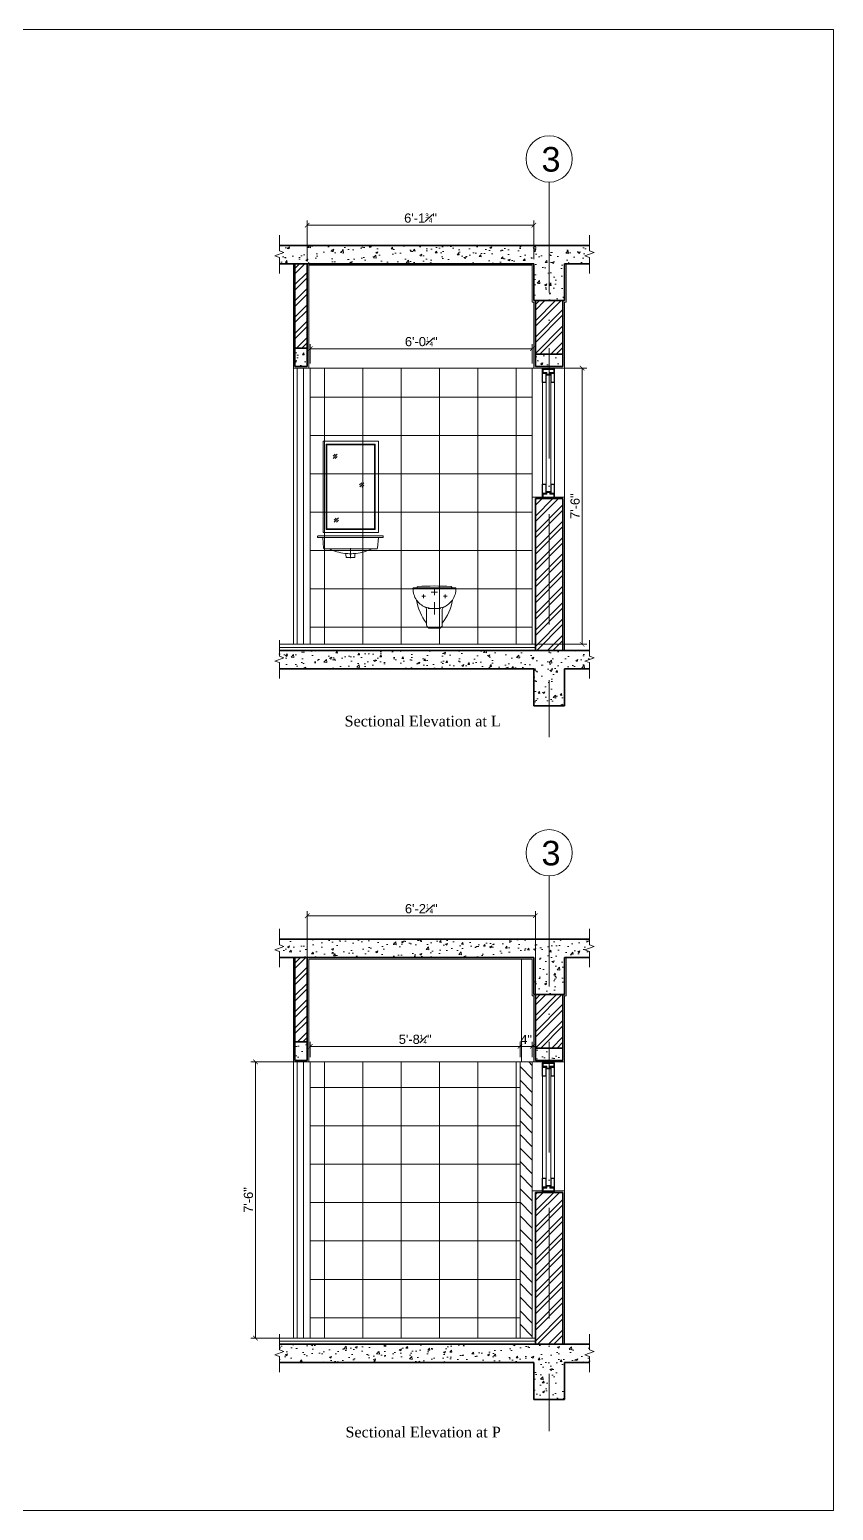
# Model space of a CAD drawing. Header units: inches. Extents: x 10755 to 33653, y -10992 to 10708.
# Drawn here: x 23144.9 to 23406.9, y 4003.5 to 4486.1 of the extents above; entities that cross this region are included whole.
import ezdxf

# ---------------------------------------------------------------- set-up
doc = ezdxf.new("R2010")
doc.units = ezdxf.units.IN
doc.header["$MEASUREMENT"] = 0
for name, pattern in [('ACAD_ISO10W100', [18, 12, -3, 0, -3]), ('AM_DIN_G_W050', [13.75, 9.75, -1.5, 1, -1.5]), ('HIDDEN', [0.375, 0.25, -0.125])]:
    doc.linetypes.add(name, pattern=pattern)
for name, color, linetype, lineweight in [('12-Dim', 4, 'Continuous', 20), ('beam in plan', 241, 'HIDDEN', 20), ('centerline', 9, 'ACAD_ISO10W100', 5), ('Dimention', 4, 'Continuous', 15), ('door', 15, 'Continuous', 18), ('fixture', 151, 'Continuous', 13), ('fixtures', 141, 'Continuous', 20), ('hatch', 33, 'Continuous', 5), ('hatch 2', 8, 'Continuous', 13), ('hatch- rcc', 252, 'Continuous', 5), ('PLASTER', 50, 'Continuous', 9), ('Text', 150, 'Continuous', 18), ('wall', 1, 'Continuous', 35)]:
    doc.layers.add(name, color=color, linetype=linetype, lineweight=lineweight)
doc.layers.add('T-TEXT', color=230, linetype='Continuous')
doc.styles.add('ATTR', font='romans.shx', dxfattribs={"width": 0.8, "height": 0.7})
doc.styles.get("Standard").update_dxf_attribs({"font": 'arial.ttf'})
doc.styles.add('suren', font='times.ttf', dxfattribs={"height": 4})
doc.dimstyles.new('s3', dxfattribs={"dimscale": 3, "dimtxt": 1, "dimasz": 0.5, "dimexe": 0.5, "dimexo": 0.5, "dimgap": 0.25, "dimtad": 1, "dimzin": 3, "dimdsep": 46, "dimlunit": 4, "dimtxsty": 'Standard', "dimblk": 'ARCHTICK', "dimcen": 0, "dimclrd": 256, "dimclre": 256, "dimclrt": 6, "dimadec": 0, "dimazin": 0, "dimtfac": 0.5, "dimtix": 1, "dimtmove": 1, "dimatfit": 3, "dimfxl": 0.5, "dimfrac": 1, "dimtolj": 1, "dimtzin": 0, "dimarcsym": 1})
pattern_1 = [(45, (-6571.457, -5913.912), (-2.6516504, 2.6516504), []), (45, (-6569.6893, -5913.912), (-2.6516504, 2.6516504), [])]
pattern_2 = [(45, (-6571.457, -5926.162), (-2.6516504, 2.6516504), []), (45, (-6569.6893, -5926.162), (-2.6516504, 2.6516504), [])]
pattern_3 = [(50, (-6571.457, -5926.162), (7.1726018, -0.6275213), [0.75, -8.25]), (355, (-6571.457, -5926.162), (-1.3875133, 7.5219213), [0.6, -6.6]), (100.451444, (-6570.8594, -5926.214), (5.7850885, 6.8944), [0.637402, -7.011421]), (46.1842, (-6571.457, -5924.162), (10.672413, -1.655193), [1.125, -12.375]), (96.63564, (-6570.568, -5924.3), (9.346619, 9.741186), [0.956103, -10.517138]), (351.18416, (-6571.457, -5924.162), (9.346619, 9.741186), [0.9, -9.9]), (21, (-6570.457, -5924.662), (5.9690705, -4.026189), [0.75, -8.25]), (326, (-6570.457, -5924.662), (2.4331533, 7.2515005), [0.6, -6.6]), (71.451445, (-6569.96, -5924.9976), (8.4022238, 3.2253115), [0.637402, -7.011421]), (37.5, (-6571.457, -5926.162), (0.12159855, 3.32893854), [0, -6.52, 0, -6.7, 0, -6.625]), (7.5, (-6571.457, -5926.162), (2.6306954, 3.9441171), [0, -3.82, 0, -6.37, 0, -2.525]), (327.5, (-6573.687, -5926.162), (5.33822436, -0.2255487), [0, -2.5, 0, -7.8, 0, -10.35]), (317.5, (-6574.687, -5926.162), (5.8318617, 1.0010498), [0, -3.25, 0, -5.18, 0, -7.35])]
pattern_4 = [(50, (-6571.457, -5913.912), (7.1726018, -0.6275213), [0.75, -8.25]), (355, (-6571.457, -5913.912), (-1.3875133, 7.5219213), [0.6, -6.6]), (100.451444, (-6570.8594, -5913.964), (5.7850885, 6.8944), [0.637402, -7.011421]), (46.1842, (-6571.457, -5911.912), (10.672413, -1.655193), [1.125, -12.375]), (96.63564, (-6570.568, -5912.05), (9.346619, 9.741186), [0.956103, -10.517138]), (351.18416, (-6571.457, -5911.912), (9.346619, 9.741186), [0.9, -9.9]), (21, (-6570.457, -5912.412), (5.9690705, -4.026189), [0.75, -8.25]), (326, (-6570.457, -5912.412), (2.4331533, 7.2515005), [0.6, -6.6]), (71.451445, (-6569.96, -5912.7475), (8.4022238, 3.2253115), [0.637402, -7.011421]), (37.5, (-6571.457, -5913.912), (0.12159855, 3.32893854), [0, -6.52, 0, -6.7, 0, -6.625]), (7.5, (-6571.457, -5913.912), (2.6306954, 3.9441171), [0, -3.82, 0, -6.37, 0, -2.525]), (327.5, (-6573.687, -5913.912), (5.33822436, -0.2255487), [0, -2.5, 0, -7.8, 0, -10.35]), (317.5, (-6574.687, -5913.912), (5.8318617, 1.0010498), [0, -3.25, 0, -5.18, 0, -7.35])]
pattern_5 = [(90, (-6571.457, -5896.172), (-12.5, 3e-15), []), (180, (-6571.457, -5896.172), (-3e-15, -12.5), [])]

# ---------------------------------------------------------------- blocks, each defined once
blk = doc.blocks.new('frame')
at = {"layer": 'door'}
h = blk.add_hatch(color=256, dxfattribs=at)
h.paths.add_polyline_path([(2, 4.4), (0.75, 4.4), (0.75, 1.4), (2, 1.4)])
h.paths.add_polyline_path([(1.875, 1.525), (0.875, 1.525), (0.875, 4.275), (1.875, 4.275)], flags=16)
h.paths.add_polyline_path([(-0.75, 4.4), (-2, 4.4), (-2, 1.4), (-0.75, 1.4), (-0.75, 2)])
h.paths.add_polyline_path([(-0.875, 1.525), (-1.875, 1.525), (-1.875, 4.275), (-0.875, 4.275)], flags=16)
h = blk.add_hatch(color=256, dxfattribs=at)
h.paths.add_polyline_path([(0.75, 2), (-0.75, 2), (-0.75, 1.4), (-2, 1.4), (-2, 0), (-1.5, 0), (1.5, 0), (2, 0), (2, 1.4), (0.75, 1.4)])
h.paths.add_polyline_path([(0.5, 1.75), (0.5, 1.15), (1.75, 1.15), (1.75, 0.25), (1.5, 0.25), (-1.5, 0.25), (-1.75, 0.25), (-1.75, 1.15), (-0.5, 1.15), (-0.5, 1.75)], flags=16)
for points in [[(-0.75, 1.4), (-2, 1.4), (-2, 4.4), (-0.75, 4.4)], [(-0.875, 1.525), (-1.875, 1.525), (-1.875, 4.275), (-0.875, 4.275)], [(1.5, 0.25), (1.75, 0.25), (1.75, 1.15), (0.5, 1.15), (0.5, 1.75), (-0.5, 1.75), (-0.5, 1.15), (-1.75, 1.15), (-1.75, 0.25), (-1.5, 0.25)], [(0.75, 1.4), (2, 1.4), (2, 4.4), (0.75, 4.4)], [(0.875, 1.525), (1.875, 1.525), (1.875, 4.275), (0.875, 4.275)]]:
    blk.add_lwpolyline(points, close=True, dxfattribs=at)
blk.add_lwpolyline([(1.5, 0), (1.5, 0), (1.5, 0), (2, 0), (2, 1.4), (2, 1.4), (2, 1.4), (0.75, 1.4), (0.75, 2), (-0.75, 2), (-0.75, 1.4), (-2, 1.4), (-2, 1.4), (-2, 1.4), (-2, 0), (-1.5, 0), (-1.5, 0), (1.5, 0)], dxfattribs=at)
blk = doc.blocks.new('_ArchTick')
at = {"color": 0, "const_width": 0.15}
blk.add_lwpolyline([(-0.5, -0.5), (0.5, 0.5)], dxfattribs=at)
blk = doc.blocks.new('*D2021')
at = {"layer": 'Defpoints', "color": 0, "transparency": 16777216}
for p in [(9388.19, 6527.91), (9388.19, 6493.01), (9462.54, 6493.01)]:
    blk.add_point(p, dxfattribs=at)
at = {"layer": 'Dimention', "lineweight": -2, "transparency": 16777216}
for p, q in [((9388.19, 6494.51), (9388.19, 6529.41)), ((9462.54, 6494.51), (9462.54, 6529.41)), ((9462.54, 6527.91), (9388.19, 6527.91))]:
    blk.add_line(p, q, dxfattribs=at)
at = {"layer": 'Dimention', "lineweight": -2, "transparency": 16777216, "xscale": 1.5, "yscale": 1.5, "zscale": 1.5, "rotation": 180}
blk.add_blockref('_ArchTick', (9388.19, 6527.91), dxfattribs=at)
at = {"layer": 'Dimention', "lineweight": -2, "transparency": 16777216, "xscale": 1.5, "yscale": 1.5, "zscale": 1.5}
blk.add_blockref('_ArchTick', (9462.54, 6527.91), dxfattribs=at)
at = {"layer": 'Dimention', "color": 6, "transparency": 16777216, "insert": (9425.36, 6530.19), "char_height": 3, "attachment_point": 5}
blk.add_mtext('\\A1;6\'-2{\\H0.500000x;\\S1#4;}"', dxfattribs=at)
blk = doc.blocks.new('*D2022')
at = {"layer": 'Defpoints', "color": 0, "transparency": 16777216}
for p in [(9457.54, 6485.35), (9389.19, 6480.28), (9457.54, 6480.28)]:
    blk.add_point(p, dxfattribs=at)
at = {"layer": 'Dimention', "lineweight": -2, "transparency": 16777216}
for p, q in [((9389.19, 6481.78), (9389.19, 6486.85)), ((9389.19, 6485.35), (9457.54, 6485.35)), ((9457.54, 6481.78), (9457.54, 6486.85))]:
    blk.add_line(p, q, dxfattribs=at)
at = {"layer": 'Dimention', "lineweight": -2, "transparency": 16777216, "xscale": 1.5, "yscale": 1.5, "zscale": 1.5, "rotation": 180}
blk.add_blockref('_ArchTick', (9389.19, 6485.35), dxfattribs=at)
at = {"layer": 'Dimention', "lineweight": -2, "transparency": 16777216, "xscale": 1.5, "yscale": 1.5, "zscale": 1.5}
blk.add_blockref('_ArchTick', (9457.54, 6485.35), dxfattribs=at)
at = {"layer": 'Dimention', "color": 6, "transparency": 16777216, "insert": (9423.36, 6487.63), "char_height": 3, "attachment_point": 5}
blk.add_mtext('\\A1;5\'-8{\\H0.500000x;\\S1#4;}"', dxfattribs=at)
blk = doc.blocks.new('*D2023')
at = {"layer": 'Defpoints', "color": 0, "transparency": 16777216}
for p in [(9461.54, 6485.35), (9457.54, 6480.28), (9461.54, 6480.28)]:
    blk.add_point(p, dxfattribs=at)
at = {"layer": 'Dimention', "lineweight": -2, "transparency": 16777216}
for p, q in [((9457.54, 6485.35), (9456.04, 6485.35)), ((9457.54, 6481.78), (9457.54, 6486.85)), ((9457.54, 6485.35), (9461.54, 6485.35)), ((9461.54, 6481.78), (9461.54, 6486.85)), ((9461.54, 6485.35), (9463.04, 6485.35))]:
    blk.add_line(p, q, dxfattribs=at)
at = {"layer": 'Dimention', "lineweight": -2, "transparency": 16777216, "xscale": 1.5, "yscale": 1.5, "zscale": 1.5}
blk.add_blockref('_ArchTick', (9457.54, 6485.35), dxfattribs=at)
at = {"layer": 'Dimention', "lineweight": -2, "transparency": 16777216, "xscale": 1.5, "yscale": 1.5, "zscale": 1.5, "rotation": 180}
blk.add_blockref('_ArchTick', (9461.54, 6485.35), dxfattribs=at)
at = {"layer": 'Dimention', "color": 6, "transparency": 16777216, "insert": (9459.54, 6487.6), "char_height": 3, "attachment_point": 5}
blk.add_mtext('\\A1;4"', dxfattribs=at)
blk = doc.blocks.new('*D2024')
at = {"layer": 'Defpoints', "color": 0, "transparency": 16777216}
for p in [(9389.19, 6480.28), (9371.33, 6390.28), (9389.19, 6390.28)]:
    blk.add_point(p, dxfattribs=at)
at = {"layer": 'Dimention', "lineweight": -2, "transparency": 16777216}
for p, q in [((9387.69, 6480.28), (9369.83, 6480.28)), ((9371.33, 6480.28), (9371.33, 6390.28)), ((9387.69, 6390.28), (9369.83, 6390.28))]:
    blk.add_line(p, q, dxfattribs=at)
at = {"layer": 'Dimention', "lineweight": -2, "transparency": 16777216, "xscale": 1.5, "yscale": 1.5, "zscale": 1.5}
for p, rotation in [((9371.33, 6480.28), 90), ((9371.33, 6390.28), 270)]:
    blk.add_blockref('_ArchTick', p, dxfattribs=dict(at, rotation=rotation))
at = {"layer": 'Dimention', "color": 6, "transparency": 16777216, "insert": (9369.04, 6435.28), "char_height": 3, "attachment_point": 5, "rotation": 90}
blk.add_mtext('\\A1;7\'-6"', dxfattribs=at)
blk = doc.blocks.new('*D2042')
at = {"layer": 'Defpoints', "color": 0, "transparency": 16777216}
for p in [(9388.19, 6752.94), (9388.19, 6740.37), (9462.04, 6740.37)]:
    blk.add_point(p, dxfattribs=at)
at = {"layer": 'Dimention', "lineweight": -2, "transparency": 16777216}
for p, q in [((9388.19, 6741.87), (9388.19, 6754.44)), ((9462.04, 6752.94), (9388.19, 6752.94)), ((9462.04, 6741.87), (9462.04, 6754.44))]:
    blk.add_line(p, q, dxfattribs=at)
at = {"layer": 'Dimention', "lineweight": -2, "transparency": 16777216, "xscale": 1.5, "yscale": 1.5, "zscale": 1.5, "rotation": 180}
blk.add_blockref('_ArchTick', (9388.19, 6752.94), dxfattribs=at)
at = {"layer": 'Dimention', "lineweight": -2, "transparency": 16777216, "xscale": 1.5, "yscale": 1.5, "zscale": 1.5}
blk.add_blockref('_ArchTick', (9462.04, 6752.94), dxfattribs=at)
at = {"layer": 'Dimention', "color": 6, "transparency": 16777216, "insert": (9425.11, 6755.24), "char_height": 3, "attachment_point": 5}
blk.add_mtext('\\A1;6\'-1{\\H0.500000x;\\S3#4;}"', dxfattribs=at)
blk = doc.blocks.new('*D2043')
at = {"layer": 'Defpoints', "color": 0, "transparency": 16777216}
for p in [(9461.54, 6712.7), (9389.19, 6706.37), (9461.54, 6706.37)]:
    blk.add_point(p, dxfattribs=at)
at = {"layer": 'Dimention', "lineweight": -2, "transparency": 16777216}
for p, q in [((9389.19, 6707.87), (9389.19, 6714.2)), ((9389.19, 6712.7), (9461.54, 6712.7)), ((9461.54, 6707.87), (9461.54, 6714.2))]:
    blk.add_line(p, q, dxfattribs=at)
at = {"layer": 'Dimention', "lineweight": -2, "transparency": 16777216, "xscale": 1.5, "yscale": 1.5, "zscale": 1.5, "rotation": 180}
blk.add_blockref('_ArchTick', (9389.19, 6712.7), dxfattribs=at)
at = {"layer": 'Dimention', "lineweight": -2, "transparency": 16777216, "xscale": 1.5, "yscale": 1.5, "zscale": 1.5}
blk.add_blockref('_ArchTick', (9461.54, 6712.7), dxfattribs=at)
at = {"layer": 'Dimention', "color": 6, "transparency": 16777216, "insert": (9425.36, 6714.99), "char_height": 3, "attachment_point": 5}
blk.add_mtext('\\A1;6\'-0{\\H0.500000x;\\S1#4;}"', dxfattribs=at)
blk = doc.blocks.new('*D2044')
at = {"layer": 'Defpoints', "color": 0, "transparency": 16777216}
for p in [(9461.54, 6706.37), (9461.54, 6616.37), (9477.77, 6616.37)]:
    blk.add_point(p, dxfattribs=at)
at = {"layer": 'Dimention', "lineweight": -2, "transparency": 16777216}
for p, q in [((9463.04, 6706.37), (9479.27, 6706.37)), ((9477.77, 6706.37), (9477.77, 6616.37)), ((9463.04, 6616.37), (9479.27, 6616.37))]:
    blk.add_line(p, q, dxfattribs=at)
at = {"layer": 'Dimention', "lineweight": -2, "transparency": 16777216, "xscale": 1.5, "yscale": 1.5, "zscale": 1.5}
for p, rotation in [((9477.77, 6706.37), 90), ((9477.77, 6616.37), 270)]:
    blk.add_blockref('_ArchTick', p, dxfattribs=dict(at, rotation=rotation))
at = {"layer": 'Dimention', "color": 6, "transparency": 16777216, "insert": (9475.49, 6661.37), "char_height": 3, "attachment_point": 5, "rotation": 90}
blk.add_mtext('\\A1;7\'-6"', dxfattribs=at)
blk = doc.blocks.new('A$C51BE29FE')
for p, q in [((0, 0), (462, 0)), ((55, -95), (408, -95))]:
    blk.add_line(p, q)
at = {"color": 4, "linetype": 'AM_DIN_G_W050', "ltscale": 2}
blk.add_line((231, -90), (231, -171), dxfattribs=at)
blk.add_lwpolyline([(462, 0), (504, 0), (504, 8, 0.414214), (497, 15), (-34, 15, 0.414214), (-41, 8), (-41, 0), (0, 0), (8, -89, 0.388879), (15, -95), (55, -95, 0.08326), (185, -132, -0.381335), (194, -142), (196, -165), (267, -165), (269, -142, -0.381335), (278, -132, 0.08326), (408, -95), (448, -95, 0.388879), (455, -89)], format="xyb", close=True)
for start, end in [(263.4944, 270), (270, 276.5056)]:
    blk.add_arc((231, 274), 409, start, end)
blk = doc.blocks.new('A$C4DD00FE1')
at = {"color": 4, "linetype": 'AM_DIN_G_W050', "ltscale": 2}
for p, q in [((-4.13, -3.35), (-2.95, -3.35)), ((-3.54, -3.94), (-3.54, -2.76)), ((-1.02, -1.97), (1.02, -1.97)), ((0, -2.99), (0, -1.04)), ((2.95, -3.35), (4.13, -3.35)), ((3.54, -3.94), (3.54, -2.76)), ((-2.01, -7.28), (2.01, -7.28))]:
    blk.add_line(p, q, dxfattribs=at)
at = {"layer": 'fixture'}
for p, q in [((-5.63, -0.59), (5.63, -0.59)), ((-2.56, -7.57), (-2.56, -12.09)), ((0, -5.28), (0, -9.29)), ((2.56, -7.57), (2.56, -12.09))]:
    blk.add_line(p, q, dxfattribs=at)
blk.add_lwpolyline([(5.84, -4.57, 0.156587), (6.99, -0.79), (6.99, -0.75, 0.414214), (6.83, -0.59), (5.63, -0.59), (5.63, -0.38, 0.394544), (5.45, -0.18, 0.033822), (-5.45, -0.18, 0.394544), (-5.63, -0.38), (-5.63, -0.59), (-6.83, -0.59, 0.414214), (-6.99, -0.75), (-6.99, -0.79, 0.156587), (-5.84, -4.57, 0.133241), (-2.56, -12.09), (-2.56, -12.6, 0.414214), (-1.38, -13.78), (1.38, -13.78, 0.414214), (2.56, -12.6), (2.56, -12.09, 0.133241)], format="xyb", close=True, dxfattribs=at)
for centre, radius, start, end in [((-0.53, -0.9), 6.46, 214.6323, 247.1218), ((0.53, -0.9), 6.46, 292.8782, 325.3677), ((-1.63, -3.32), 3.8, 246.4661, 268.4221), ((-3.35, -7.57), 0.787, 0, 67.1218), ((1.63, -3.32), 3.8, 271.5779, 293.5339), ((3.35, -7.57), 0.787, 112.8782, 180)]:
    blk.add_arc(centre, radius, start, end, dxfattribs=at)
blk = doc.blocks.new('A$C73A77BFC')
at = {"layer": 'hatch'}
h = blk.add_hatch(dxfattribs=at)
h.set_pattern_fill('ANSI37', color=256, scale=100, angle=45)
h.set_pattern_definition(pattern_5)
h.paths.add_polyline_path([(2890.08, 810.194), (2817.728, 810.194), (2817.728, 720.194), (2890.08, 720.194)])
h = blk.add_hatch(dxfattribs=at)
h.set_pattern_fill('ANSI37', color=256, scale=100, angle=45)
h.set_pattern_definition(pattern_5)
h.paths.add_polyline_path([(2886.08, 584.106), (2817.728, 584.106), (2817.728, 494.106), (2886.08, 494.106)])
h = blk.add_hatch(dxfattribs=at)
h.set_pattern_fill('ANSI31', color=256, scale=25, angle=90)
h.set_pattern_definition([(135, (-6571.457, -5913.912), (-2.2097087, -2.2097087), [])])
h.paths.add_polyline_path([(2890.08, 584.106), (2886.08, 584.106), (2886.08, 494.106), (2890.08, 494.106)])
at = {"layer": 'hatch 2', "linetype": 'Continuous', "ltscale": 30}
h = blk.add_hatch(dxfattribs=at)
h.set_pattern_fill('ANSI32', color=256, scale=10, style=0)
h.set_pattern_definition(pattern_2)
h.paths.add_polyline_path([(2812.728, 816.694), (2816.728, 816.694), (2816.728, 844.194), (2812.728, 844.194)])
h = blk.add_hatch(dxfattribs=at)
h.set_pattern_fill('ANSI32', color=256, scale=10, style=0)
h.set_pattern_definition(pattern_2)
h.paths.add_polyline_path([(2900.08, 832.194), (2891.08, 832.194), (2891.08, 814.694), (2900.08, 814.694)])
h = blk.add_hatch(dxfattribs=at)
h.set_pattern_fill('ANSI32', color=256, scale=10, style=0)
h.set_pattern_definition(pattern_2)
h.paths.add_polyline_path([(2891.08, 718.194), (2900.08, 718.194), (2900.08, 767.694), (2891.08, 767.694)])
h = blk.add_hatch(dxfattribs=at)
h.set_pattern_fill('ANSI32', color=256, scale=10, style=0)
h.set_pattern_definition(pattern_1)
h.paths.add_polyline_path([(2812.728, 590.606), (2816.728, 590.606), (2816.728, 618.106), (2812.728, 618.106)])
h = blk.add_hatch(dxfattribs=at)
h.set_pattern_fill('ANSI32', color=256, scale=10, style=0)
h.set_pattern_definition(pattern_1)
h.paths.add_polyline_path([(2900.08, 606.106), (2891.08, 606.106), (2891.08, 588.606), (2900.08, 588.606)])
h = blk.add_hatch(dxfattribs=at)
h.set_pattern_fill('ANSI32', color=256, scale=10, style=0)
h.set_pattern_definition(pattern_1)
h.paths.add_polyline_path([(2891.08, 492.106), (2900.08, 492.106), (2900.08, 541.606), (2891.08, 541.606)])
at = {"layer": 'hatch- rcc'}
h = blk.add_hatch(dxfattribs=at)
h.set_pattern_fill('AR-CONC', color=256, style=0)
h.set_pattern_definition(pattern_3)
h.paths.add_polyline_path([(2908.728, 846.211), (2907.244, 846.751), (2910.211, 847.831), (2908.728, 848.371), (2908.728, 850.194), (2807.641, 850.194), (2807.641, 848.371), (2809.125, 847.831), (2806.158, 846.751), (2807.641, 846.211), (2807.641, 844.194), (2890.58, 844.194), (2890.58, 832.194), (2900.58, 832.194), (2900.58, 844.194), (2901.08, 844.194), (2908.728, 844.194)])
h = blk.add_hatch(dxfattribs=at)
h.set_pattern_fill('AR-CONC', color=256, style=0)
h.set_pattern_definition(pattern_3)
h.paths.add_polyline_path([(2816.728, 816.694), (2812.728, 816.694), (2812.728, 810.694), (2816.728, 810.694)])
h = blk.add_hatch(dxfattribs=at)
h.set_pattern_fill('AR-CONC', color=256, style=0)
h.set_pattern_definition(pattern_3)
h.paths.add_polyline_path([(2891.08, 814.694), (2891.08, 810.694), (2900.08, 810.694), (2900.08, 814.694)])
h = blk.add_hatch(dxfattribs=at)
h.set_pattern_fill('AR-CONC', color=256, style=0)
h.set_pattern_definition(pattern_3)
h.paths.add_polyline_path([(2900.58, 712.194), (2908.728, 712.194), (2908.728, 714.211), (2907.244, 714.751), (2910.211, 715.831), (2908.728, 716.371), (2908.728, 718.194), (2807.641, 718.194), (2807.641, 716.371), (2809.125, 715.831), (2806.158, 714.751), (2807.641, 714.211), (2807.641, 712.194), (2890.58, 712.194), (2890.58, 700.194), (2900.58, 700.194)])
h = blk.add_hatch(dxfattribs=at)
h.set_pattern_fill('AR-CONC', color=256, style=0)
h.set_pattern_definition(pattern_4)
h.paths.add_polyline_path([(2900.58, 618.106), (2908.728, 618.106), (2908.728, 620.124), (2907.244, 620.664), (2910.211, 621.744), (2908.728, 622.284), (2908.728, 624.106), (2807.641, 624.106), (2807.641, 622.284), (2809.125, 621.744), (2806.158, 620.664), (2807.641, 620.124), (2807.641, 618.106), (2890.58, 618.106), (2890.58, 606.106), (2900.58, 606.106)])
h = blk.add_hatch(dxfattribs=at)
h.set_pattern_fill('AR-CONC', color=256, style=0)
h.set_pattern_definition(pattern_4)
h.paths.add_polyline_path([(2812.728, 584.606), (2816.728, 584.606), (2816.728, 590.606), (2812.728, 590.606)])
h = blk.add_hatch(dxfattribs=at)
h.set_pattern_fill('AR-CONC', color=256, style=0)
h.set_pattern_definition(pattern_4)
h.paths.add_polyline_path([(2891.08, 588.606), (2891.08, 584.606), (2900.08, 584.606), (2900.08, 588.606)])
h = blk.add_hatch(dxfattribs=at)
h.set_pattern_fill('AR-CONC', color=256, style=0)
h.set_pattern_definition(pattern_4)
h.paths.add_polyline_path([(2807.641, 492.106), (2807.641, 490.284), (2809.125, 489.744), (2806.158, 488.664), (2807.641, 488.124), (2807.641, 486.106), (2890.58, 486.106), (2890.58, 474.106), (2900.58, 474.106), (2900.58, 486.106), (2908.728, 486.106), (2908.728, 488.124), (2907.244, 488.664), (2910.211, 489.744), (2908.728, 490.284), (2908.728, 492.106)])
at = {"layer": '12-Dim', "linetype": 'Continuous'}
for points in [[(2807.641, 853.53), (2807.641, 848.371), (2809.125, 847.831), (2806.158, 846.751), (2807.641, 846.211), (2807.641, 841.071)], [(2908.728, 853.53), (2908.728, 848.371), (2910.211, 847.831), (2907.244, 846.751), (2908.728, 846.211), (2908.728, 841.071)], [(2807.641, 721.53), (2807.641, 716.371), (2809.125, 715.831), (2806.158, 714.751), (2807.641, 714.211), (2807.641, 709.071)], [(2908.728, 721.53), (2908.728, 716.371), (2910.211, 715.831), (2907.244, 714.751), (2908.728, 714.211), (2908.728, 709.071)], [(2807.641, 627.442), (2807.641, 622.284), (2809.125, 621.744), (2806.158, 620.664), (2807.641, 620.124), (2807.641, 614.983)], [(2908.728, 627.442), (2908.728, 622.284), (2910.211, 621.744), (2907.244, 620.664), (2908.728, 620.124), (2908.728, 614.983)], [(2807.641, 495.442), (2807.641, 490.284), (2809.125, 489.744), (2806.158, 488.664), (2807.641, 488.124), (2807.641, 482.983)], [(2908.728, 495.442), (2908.728, 490.284), (2910.211, 489.744), (2907.244, 488.664), (2908.728, 488.124), (2908.728, 482.983)]]:
    blk.add_lwpolyline(points, dxfattribs=at)
at = {"layer": 'centerline', "ltscale": 3}
for p, q in [((2895.58, 870.798), (2895.58, 689.885)), ((2895.58, 644.71), (2895.58, 463.797))]:
    blk.add_line(p, q, dxfattribs=at)
at = {"layer": 'centerline', "linetype": 'Continuous'}
for centre in [(2895.58, 878.342), (2895.58, 652.254)]:
    blk.add_circle(centre, 7.544, dxfattribs=at)
at = {"layer": 'Dimention'}
for p, q in [((2825.146, 781.477), (2825.8, 782.131)), ((2825.165, 780.788), (2826.526, 782.15)), ((2825.853, 780.77), (2826.508, 781.424)), ((2833.818, 772.153), (2834.472, 772.807)), ((2833.837, 771.464), (2835.198, 772.826)), ((2834.525, 771.446), (2835.179, 772.1)), ((2825.516, 760.698), (2826.17, 761.352)), ((2825.535, 760.01), (2826.896, 761.371)), ((2826.223, 759.991), (2826.877, 760.645))]:
    blk.add_line(p, q, dxfattribs=at)
blk.add_lwpolyline([(1940.423, 920.501), (2988.202, 920.501), (2988.202, 437.965), (1940.423, 437.965)], close=True, dxfattribs=at)
at = {"layer": 'door'}
for p, q in [((2813.478, 810.194), (2813.478, 720.194)), ((2815.478, 810.194), (2815.478, 720.194)), ((2893.455, 805.669), (2893.455, 772.344)), ((2894.58, 805.544), (2894.58, 772.344)), ((2896.08, 805.544), (2896.08, 772.344)), ((2897.33, 805.544), (2897.33, 772.344)), ((2813.478, 584.106), (2813.478, 494.106)), ((2815.478, 584.106), (2815.478, 494.106)), ((2893.455, 579.581), (2893.455, 546.256)), ((2894.58, 579.456), (2894.58, 546.256)), ((2896.08, 579.456), (2896.08, 546.256)), ((2897.33, 579.456), (2897.33, 546.256))]:
    blk.add_line(p, q, dxfattribs=at)
at = {"layer": 'fixtures', "ltscale": 25}
for points in [[(2839.906, 756.594), (2821.915, 756.594), (2821.915, 786.39), (2839.906, 786.39)], [(2838.906, 757.594), (2822.915, 757.594), (2822.915, 785.39), (2838.906, 785.39)], [(2838.706, 757.794), (2823.115, 757.794), (2823.115, 785.19), (2838.706, 785.19)]]:
    blk.add_lwpolyline(points, close=True, dxfattribs=at)
at = {"layer": 'PLASTER', "linetype": 'Continuous', "ltscale": 30}
for p, q in [((2812.228, 810.194), (2812.228, 844.194)), ((2817.228, 843.694), (2817.228, 810.194)), ((2890.08, 843.694), (2817.228, 843.694)), ((2890.08, 843.694), (2890.08, 831.694)), ((2901.08, 844.194), (2901.08, 831.694)), ((2890.58, 831.694), (2890.08, 831.694)), ((2890.58, 831.694), (2890.58, 810.194)), ((2900.58, 831.694), (2900.58, 810.194)), ((2901.08, 831.694), (2900.58, 831.694)), ((2816.728, 810.194), (2812.228, 810.194)), ((2812.228, 810.194), (2812.228, 720.194)), ((2891.08, 810.194), (2816.728, 810.194)), ((2817.228, 810.194), (2817.728, 810.194)), ((2817.728, 810.194), (2817.728, 720.194)), ((2890.08, 810.194), (2890.08, 720.194)), ((2890.58, 810.194), (2890.08, 810.194)), ((2891.08, 810.194), (2900.58, 810.194)), ((2900.58, 768.194), (2900.58, 810.194)), ((2890.08, 768.194), (2900.58, 768.194)), ((2900.58, 768.194), (2900.58, 718.194)), ((2891.08, 720.194), (2807.641, 720.194)), ((2891.08, 719.194), (2807.641, 719.194)), ((2812.228, 584.106), (2812.228, 618.106)), ((2901.08, 618.106), (2901.08, 605.606)), ((2890.08, 617.606), (2817.228, 617.606)), ((2817.228, 617.606), (2817.228, 584.106)), ((2886.58, 617.606), (2886.58, 584.106)), ((2890.08, 617.606), (2890.08, 605.606)), ((2890.58, 605.606), (2890.08, 605.606)), ((2890.58, 605.606), (2890.58, 584.106)), ((2901.08, 605.606), (2900.58, 605.606)), ((2900.58, 605.606), (2900.58, 584.106)), ((2816.728, 584.106), (2812.228, 584.106)), ((2812.228, 584.106), (2812.228, 494.106)), ((2891.08, 584.106), (2816.728, 584.106)), ((2817.228, 584.106), (2817.728, 584.106)), ((2817.728, 584.106), (2817.728, 494.106)), ((2886.08, 584.106), (2886.08, 494.106)), ((2890.08, 584.106), (2890.08, 494.106)), ((2890.58, 584.106), (2890.08, 584.106)), ((2890.58, 584.106), (2890.08, 584.106)), ((2891.08, 584.106), (2900.58, 584.106)), ((2900.58, 542.106), (2900.58, 584.106)), ((2890.08, 542.106), (2900.58, 542.106)), ((2900.58, 542.106), (2900.58, 492.106)), ((2891.08, 494.106), (2807.641, 494.106)), ((2891.08, 493.106), (2807.641, 493.106))]:
    blk.add_line(p, q, dxfattribs=at)
at = {"layer": 'wall', "linetype": 'Continuous', "ltscale": 30}
for p, q in [((2908.728, 850.194), (2807.641, 850.194)), ((2890.58, 844.194), (2807.641, 844.194)), ((2812.728, 810.694), (2812.728, 844.194)), ((2816.728, 810.694), (2816.728, 844.194)), ((2890.58, 844.194), (2890.58, 832.194)), ((2900.58, 844.194), (2900.58, 832.194)), ((2908.728, 844.194), (2900.58, 844.194)), ((2900.58, 832.194), (2890.58, 832.194)), ((2891.08, 832.194), (2891.08, 810.694)), ((2900.08, 832.194), (2900.08, 810.694)), ((2816.728, 816.694), (2812.728, 816.694)), ((2816.728, 810.694), (2812.728, 810.694)), ((2891.08, 814.694), (2900.08, 814.694)), ((2891.08, 810.694), (2900.08, 810.694)), ((2891.08, 767.694), (2891.08, 718.194)), ((2891.08, 767.694), (2900.08, 767.694)), ((2900.08, 767.694), (2900.08, 718.194)), ((2908.728, 718.194), (2807.641, 718.194)), ((2890.58, 712.194), (2807.641, 712.194)), ((2890.58, 712.194), (2890.58, 700.194)), ((2908.728, 712.194), (2900.58, 712.194)), ((2900.58, 712.194), (2900.58, 700.194)), ((2900.58, 700.194), (2890.58, 700.194)), ((2908.728, 624.106), (2807.641, 624.106)), ((2890.58, 618.106), (2807.641, 618.106)), ((2812.728, 584.606), (2812.728, 618.106)), ((2816.728, 584.606), (2816.728, 618.106)), ((2890.58, 618.106), (2890.58, 606.106)), ((2908.728, 618.106), (2900.58, 618.106)), ((2900.58, 618.106), (2900.58, 606.106)), ((2900.58, 606.106), (2890.58, 606.106)), ((2891.08, 606.106), (2891.08, 584.606)), ((2900.08, 606.106), (2900.08, 584.606)), ((2816.728, 590.606), (2812.728, 590.606)), ((2816.728, 584.606), (2812.728, 584.606)), ((2891.08, 588.606), (2900.08, 588.606)), ((2891.08, 584.606), (2900.08, 584.606)), ((2891.08, 541.606), (2891.08, 492.106)), ((2891.08, 541.606), (2900.08, 541.606)), ((2900.08, 541.606), (2900.08, 492.106)), ((2908.728, 492.106), (2807.641, 492.106)), ((2890.58, 486.106), (2807.641, 486.106)), ((2890.58, 486.106), (2890.58, 474.106)), ((2908.728, 486.106), (2900.58, 486.106)), ((2900.58, 486.106), (2900.58, 474.106)), ((2900.58, 474.106), (2890.58, 474.106))]:
    blk.add_line(p, q, dxfattribs=at)
at = {"layer": 'door', "xscale": -1, "rotation": 180}
for p in [(2895.33, 809.944), (2895.33, 583.856)]:
    blk.add_blockref('frame', p, dxfattribs=at)
at = {"layer": 'door'}
for p in [(2895.33, 767.944), (2895.33, 541.856)]:
    blk.add_blockref('frame', p, dxfattribs=at)
at = {"layer": 'fixtures', "ltscale": 25, "xscale": -0.03926605504602776, "yscale": 0.03926605504602776, "zscale": 0.03926605504602776}
blk.add_blockref('A$C51BE29FE', (2839.906, 755.005), dxfattribs=at)
at = {"layer": 'fixtures', "xscale": -1}
blk.add_blockref('A$C4DD00FE1', (2858.184, 739.194), dxfattribs=at)
at = {"style": 'ATTR', "width": 0.8, "flags": 9}
blk.add_attdef('ESTCODE', (115.095, 879.654), '', height=0.626, rotation=180, dxfattribs=at)
at = {"style": 'ATTR', "text_generation_flag": 4, "width": 0.8, "flags": 9}
blk.add_attdef('ESTCODE', (115.095, 835.661), '', height=0.626, rotation=180, dxfattribs=at)
at = {"layer": 'T-TEXT', "ltscale": 100, "char_height": 8, "width": 12.94397, "attachment_point": 1, "style": 'suren'}
for insert in [(2893.06, 882.238), (2893.06, 656.15)]:
    blk.add_mtext('{\\fArial|b0|i0|c0|p34;3}', dxfattribs=dict(at, insert=insert))
at = {"layer": 'Text', "ltscale": 50, "char_height": 3.49999, "width": 66.60799, "attachment_point": 9}
for s, insert in [('{\\fTimes New Roman|b0|i0|c0|p18;Sectional Elevation at L}', (2879.827, 693.373)), ('{\\fTimes New Roman|b0|i0|c0|p18;Sectional Elevation at P}', (2879.827, 461.69))]:
    blk.add_mtext(s, dxfattribs=dict(at, insert=insert))
at = {"layer": 'Dimention'}
for base, p1, p2, picture, middle in [((2816.728, 856.773), (2890.58, 844.194), (2816.728, 844.194), '*D2042', (2853.654, 859.065)), ((2890.08, 816.533), (2817.728, 810.194), (2890.08, 810.194), '*D2043', (2853.904, 818.814)), ((2816.728, 631.739), (2891.08, 596.837), (2816.728, 596.837), '*D2021', (2853.904, 634.021)), ((2886.08, 589.173), (2817.728, 584.106), (2886.08, 584.106), '*D2022', (2851.904, 591.455)), ((2890.08, 589.173), (2886.08, 584.106), (2890.08, 584.106), '*D2023', (2888.08, 591.423))]:
    dim = blk.add_linear_dim(base=base, p1=p1, p2=p2, dimstyle='s3', dxfattribs=at)
    dim.commit()
    dim.dimension.update_dxf_attribs({"geometry": picture, "text_midpoint": middle, "insert": (-6571.457, -5896.172)})
for base, p1, p2, picture, middle in [((2906.316, 720.194), (2890.08, 810.194), (2890.08, 720.194), '*D2044', (2904.034, 765.194)), ((2799.868, 494.106), (2817.728, 584.106), (2817.728, 494.106), '*D2024', (2797.587, 539.106))]:
    dim = blk.add_linear_dim(base=base, p1=p1, p2=p2, angle=90, dimstyle='s3', dxfattribs=at)
    dim.commit()
    dim.dimension.update_dxf_attribs({"geometry": picture, "text_midpoint": middle, "insert": (-6571.457, -5896.172)})

msp = doc.modelspace()

# ---------------------------------------------------------------- block references
at = {"layer": 'beam in plan'}
msp.add_blockref('A$C73A77BFC', (20418.68, 3565.584), dxfattribs=at)

doc.saveas('drawing.dxf')
